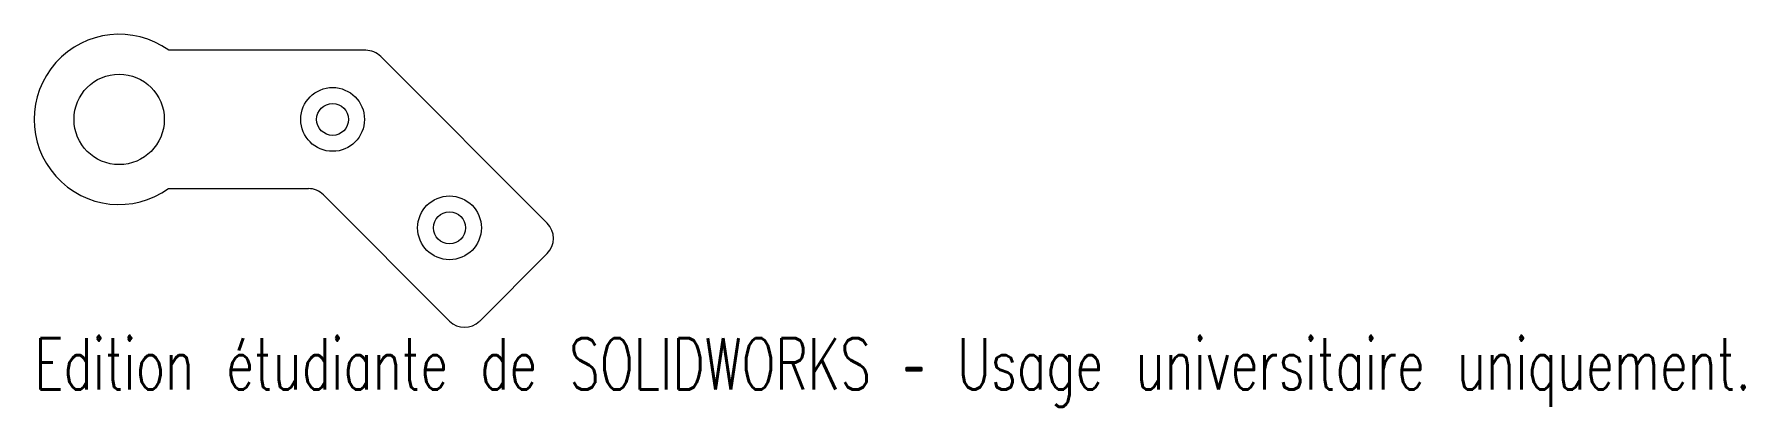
# Model space of a CAD drawing. Header units: millimetres. Extents: x -25 to 136, y -26 to 9.
import ezdxf

# ---------------------------------------------------------------- set-up
doc = ezdxf.new("R2010")
doc.units = ezdxf.units.MM
doc.styles.add('SLDTEXTSTYLE0', font='TXT', dxfattribs={"width": 0.7, "bigfont": 'bigfont'})

msp = doc.modelspace()

# ---------------------------------------------------------------- linework, layer by layer
at = {"color": 7, "linetype": 'Continuous', "lineweight": 15}
for p, q in [((6.35, 7.52), (-12.2, 7.52)), ((23.44, -8.74), (7.76, 6.94)), ((-12.21, -5.48), (0.96, -5.48)), ((2.38, -6.06), (14.25, -17.93)), ((17.08, -17.93), (23.44, -11.57))]:
    msp.add_line(p, q, dxfattribs=at)
for centre, radius in [((-16.87, 1.02), 4.25), ((3.23, 1.02), 3), ((3.23, 1.02), 1.5), ((14.24, -9.17), 3), ((14.24, -9.17), 1.5)]:
    msp.add_circle(centre, radius, dxfattribs=at)
for centre, radius, start, end in [((-16.87, 1.02), 8, 54.3199, 305.638), ((6.35, 5.52), 2, 45, 90), ((0.96, -7.48), 2, 45, 90), ((22.03, -10.16), 2, 315, 45), ((15.66, -16.52), 2, 225, 315)]:
    msp.add_arc(centre, radius, start, end, dxfattribs=at)

# ---------------------------------------------------------------- texts
at = {"color": 7, "linetype": 'Continuous', "insert": (-24.87, -19.54), "char_height": 4.8336, "attachment_point": 1, "style": 'SLDTEXTSTYLE0'}
msp.add_mtext('Edition étudiante de SOLIDWORKS – Usage universitaire uniquement.', dxfattribs=at)

doc.saveas('drawing.dxf')
